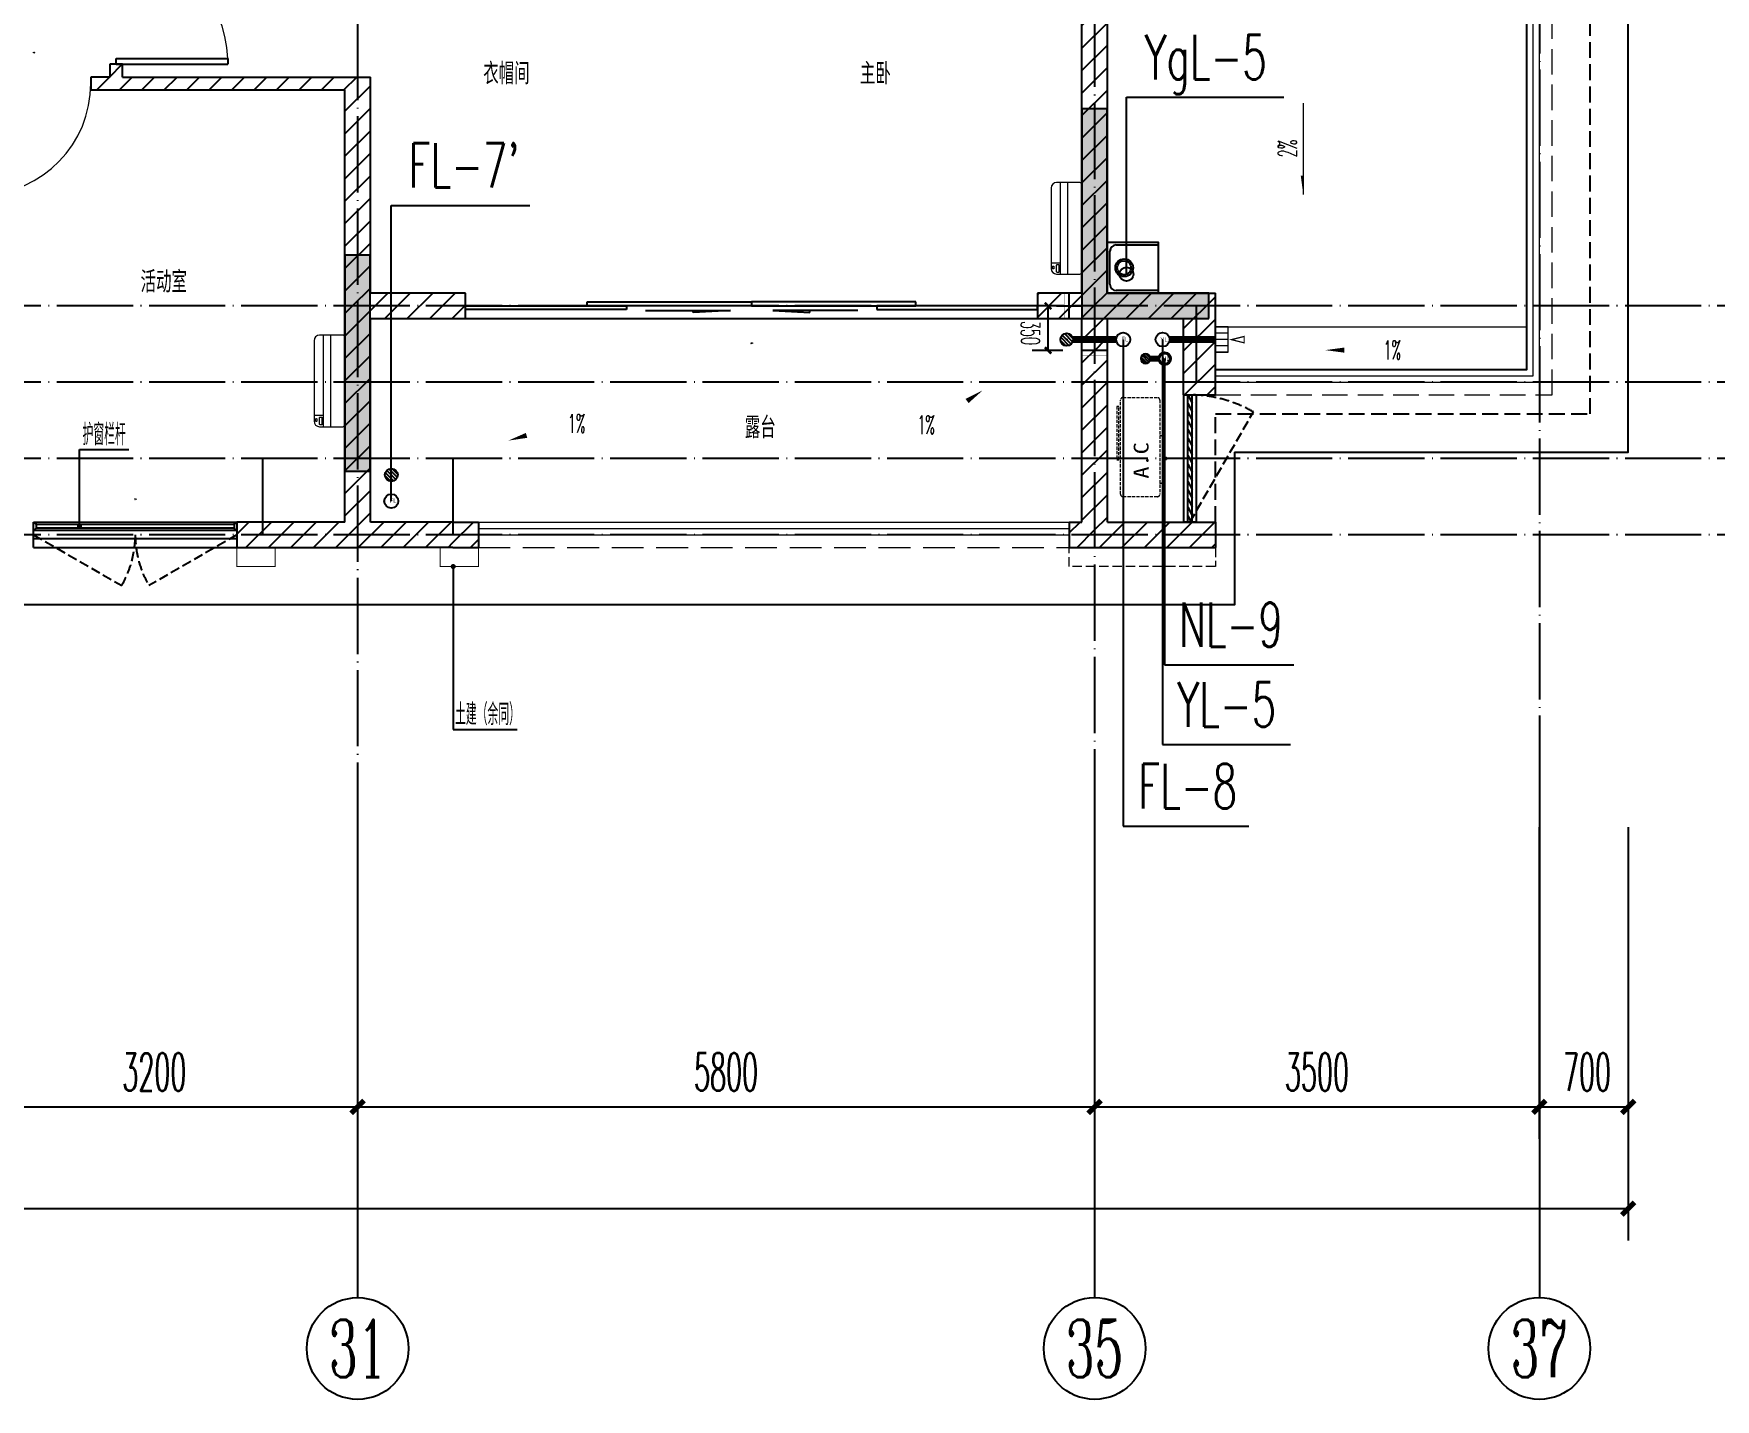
# Model space of a CAD drawing. Extents: x 27938 to 1507990, y 110129 to 923079.
# Drawn here: x 866067 to 879302, y 277410 to 288152 of the extents above; entities that cross this region are included whole.
import ezdxf
from ezdxf.enums import TextEntityAlignment as Align

# ---------------------------------------------------------------- set-up
doc = ezdxf.new("R2010")
doc.units = 0
doc.header["$LTSCALE"] = 1000
doc.header["$MEASUREMENT"] = 0
for name, pattern in [('#P_--_20B1_001_t3$0$DASH', [0.35, 0.25, -0.1]), ('DASH', [0.35, 0.25, -0.1]), ('DOTE', [2.42, 2, -0.2, 0.02, -0.2])]:
    doc.linetypes.add(name, pattern=pattern)
for name, color, linetype in [('----建筑底图', 8, 'Continuous'), ('3-栏杆1', 135, 'Continuous'), ('AXIS', 3, 'Continuous'), ('AXIS_TEXT', 7, 'Continuous'), ('COLU', 7, 'Continuous'), ('DIM_LEAD', 3, 'Continuous'), ('DIM_凝结', 150, 'Continuous'), ('DIM_废水', 31, 'Continuous'), ('DIM_雨水', 4, 'Continuous'), ('DOTE', 1, 'Continuous'), ('EQUIP_地漏', 7, 'Continuous'), ('LVTRY', 6, 'Continuous'), ('PIPE-凝结', 150, 'N'), ('PIPE-废水', 31, 'TG_F'), ('PIPE-雨水', 4, 'TG_Y'), ('PUB_HATCH', 8, 'Continuous'), ('PUB_TEXT', 4, 'Continuous'), ('ROOF', 4, 'Continuous'), ('S-砼墙填充', 251, 'Continuous'), ('VPIPE-凝结', 150, 'N'), ('VPIPE-废水', 31, 'Continuous'), ('VPIPE-雨水', 4, 'Y'), ('WALL', 9, 'Continuous'), ('WINDOW', 4, 'Continuous'), ('WINDOW_TEXT', 7, 'Continuous'), ('机电标识类', 1, 'Continuous'), ('看线', 251, 'Continuous'), ('管', 193, 'Continuous')]:
    doc.layers.add(name, color=color, linetype=linetype)
for name, color, linetype, lineweight in [('平面-分水线', 214, 'Continuous', 15), ('平面-排水沟', 86, 'Continuous', 15), ('平面-栏杆', 135, 'Continuous', 15), ('平面-看线', 45, 'Continuous', 15), ('平面-空调室内机', 176, 'Continuous', 9), ('平面-空调预留孔', 173, 'Continuous', 15), ('空调', 76, 'Continuous', 13)]:
    doc.layers.add(name, color=color, linetype=linetype, lineweight=lineweight)
doc.styles.add('_TCH_AXIS', font='COMPLEX', dxfattribs={"bigfont": 'GBCBIG'})
doc.styles.add('_TCH_DIM', font='SIMPLEX.shx', dxfattribs={"width": 0.7, "bigfont": 'GBCBIG.shx'})
doc.styles.add('_TCH_DIM_T3', font='SIMPLEX.shx', dxfattribs={"width": 0.494118, "bigfont": 'GBCBIG.shx'})
doc.styles.add('_TCH_WINDOW', font='SIMPLEX.shx', dxfattribs={"width": 0.7, "height": 3.5, "bigfont": 'GBCBIG.shx'})
doc.styles.add('_TWT_SERIAL', font='SIMPLEX', dxfattribs={"width": 0.8, "height": 3.5, "bigfont": 'HZTXT'})
doc.styles.add('COMPLEX', font='COMPLEX')
doc.styles.get("Standard").update_dxf_attribs({"font": 'gbenor.shx', "bigfont": 'gbcbig.shx'})
doc.styles.add('TG_LINETYPE', font='SIMPLEX', dxfattribs={"width": 0.8, "height": 3, "bigfont": 'HZTXT'})
doc.styles.add('黑体', font='simhei.ttf')
doc.linetypes.add('N', pattern='A,3,-0.2,["N",Standard,S=0.25,R=0,X=-0.1,Y=-0.115],-0.2', length=3.4)
doc.linetypes.add('TG_F', pattern='A,2,-0.3,["F",TG_LINETYPE,S=0.1,R=0,X=-0.23,Y=-0.15],0', length=2.3)
doc.linetypes.add('TG_Y', pattern='A,2,-0.229,["Y",TG_LINETYPE,S=0.1,R=0,X=-0.229,Y=-0.15],0', length=2.229)
doc.linetypes.add('Y', pattern='A,3,-0.2,["Y",Standard,S=0.25,R=0,X=-0.1,Y=-0.115],-0.2', length=3.4)
doc.dimstyles.new('_TCH_ARCH&&100', dxfattribs={"dimtxt": 297.5, "dimasz": 100, "dimexe": 250, "dimexo": 300, "dimgap": 126.25, "dimtad": 1, "dimdec": 0, "dimzin": 0, "dimdsep": 46, "dimtxsty": '_TCH_DIM_T3', "dimblk": 'ARCHTICK', "dimcen": 0.09, "dimclrt": 4, "dimazin": 2, "dimtfac": 1, "dimtdec": 0, "dimtix": 1, "dimtmove": 2, "dimatfit": 3, "dimfxl": 100, "dimtolj": 1, "dimtzin": 0, "dimarcsym": 0})
doc.dimstyles.new('_TCH_ARCH&&50', dxfattribs={"dimtxt": 148.75, "dimasz": 50, "dimexe": 125, "dimexo": 150, "dimgap": 63.125, "dimtad": 1, "dimdec": 0, "dimzin": 0, "dimdsep": 46, "dimtxsty": '_TCH_DIM_T3', "dimblk": 'ARCHTICK', "dimcen": 0.09, "dimclrt": 4, "dimazin": 2, "dimtfac": 1, "dimtdec": 0, "dimtix": 1, "dimtmove": 2, "dimatfit": 3, "dimfxl": 100, "dimtolj": 1, "dimtzin": 0, "dimarcsym": 0})
pattern_1 = [(45, (0, 89.76), (-88.38838, 88.38838), [])]

# ---------------------------------------------------------------- blocks, each defined once
blk = doc.blocks.new('$lvtry$00000171')
at = {"color": 0}
for p, q in [((-74, 11), (-11, 74)), ((-70, -27), (27, 70)), ((-53, -53), (53, 53)), ((-27, -70), (70, 27)), ((11, -74), (74, -11))]:
    blk.add_line(p, q, dxfattribs=at)
blk.add_circle((0, 0), 75, dxfattribs=at)
blk.add_point((0, 0), dxfattribs=at)
blk = doc.blocks.new('$TwtSys$00000141')
at = {"color": 1}
for p, q in [((-47, 4), (-5, 46)), ((-47, 4), (-5, 46)), ((-44, -18), (18, 44)), ((-44, -18), (18, 44)), ((-33, -33), (33, 33)), ((-33, -33), (33, 33)), ((-16, -44), (44, 16)), ((-16, -44), (44, 16)), ((6, -46), (46, -6)), ((6, -46), (46, -6))]:
    blk.add_line(p, q, dxfattribs=at)
blk.add_circle((0, 0), 47, dxfattribs=at)
blk.add_circle((0, 0), 47, dxfattribs=at)
blk = doc.blocks.new('A$C001338C2')
for p, q in [((0, 249), (0, 22)), ((845, 304), (55, 304)), ((109, 215), (109, 304)), ((900, 22), (900, 249)), ((22, 0), (878, 0))]:
    blk.add_line(p, q)
at = {"lineweight": 5}
for p, q in [((900, 215), (0, 215)), ((900, 143), (0, 143))]:
    blk.add_line(p, q, dxfattribs=at)
for points in [[(89, 226), (22, 226, -0.414214), (17, 232), (17, 243, -0.414214), (22, 249), (89, 249, -0.414214), (95, 243), (95, 232, -0.414214)], [(73, 275), (57, 275, -0.414214), (51, 281), (51, 283, -0.414214), (57, 289), (73, 289, -0.414214), (79, 283), (79, 281, -0.414214)]]:
    blk.add_lwpolyline(points, format="xyb", close=True)
for centre, radius, start, end in [((55, 249), 55, 90, 180), ((845, 249), 55, 360, 90), ((22, 22), 22, 180, 270), ((878, 22), 22, 270, 360)]:
    blk.add_arc(centre, radius, start, end)
blk = doc.blocks.new('ASDFSD')
at = {"layer": '3-栏杆1', "color": 5}
for p, q in [((681763, 334938), (681742, 334955)), ((681742, 334955), (681763, 334938)), ((681742, 334888), (681763, 334908)), ((683322, 334937), (681763, 334938)), ((681763, 334938), (681763, 334908)), ((681763, 334908), (683322, 334908)), ((683322, 334938), (683342, 334955)), ((683342, 334955), (683322, 334938)), ((683322, 334938), (683322, 334908)), ((683322, 334908), (683342, 334888)), ((683342, 334888), (683322, 334908))]:
    blk.add_line(p, q, dxfattribs=at)
blk = doc.blocks.new('gsergvr')
at = {"layer": '平面-空调预留孔', "linetype": 'DASH', "ltscale": 0.1}
for p, q in [((34075, 17176), (34075, 17166)), ((34085, 17156), (34438, 17156)), ((34448, 17166), (34448, 17176))]:
    blk.add_line(p, q, dxfattribs=at)
blk.add_lwpolyline([(34729, 17176), (33989, 17176, -0.414214), (33969, 17196), (33969, 17466, -0.414214), (33989, 17486), (34729, 17486, -0.414214), (34749, 17466), (34749, 17196, -0.414214)], format="xyb", close=True, dxfattribs=at)
blk.add_lwpolyline([(34679, 17515), (34260, 17515), (34260, 17500), (34679, 17500)], close=True, dxfattribs=at)
for centre, start, end in [((34085, 17166), 180, 270), ((34438, 17166), 270, 0)]:
    blk.add_arc(centre, 10, start, end, dxfattribs=at)
at = {"layer": '平面-空调预留孔', "color": 251, "linetype": 'DASH', "ltscale": 0.1, "true_color": 0x636466, "style": '黑体', "width": 1.2}
blk.add_text('A.C', height=117, dxfattribs=at).set_placement((34111, 17265))
blk = doc.blocks.new('rtyryrtyeeretee')
at = {"layer": '平面-空调预留孔'}
blk.add_blockref('gsergvr', (635673, 326706), dxfattribs=at)
blk = doc.blocks.new('dongkong')
blk.add_wipeout([(-603756, 210771), (-603756, 210571), (-603836, 210571), (-603836, 210771)])
at = {"layer": '机电标识类', "color": 250, "linetype": 'DASH', "ltscale": 400}
for p, q in [((-603796, 210771), (-603796, 210571)), ((-603896, 210671), (-603696, 210671))]:
    blk.add_line(p, q, dxfattribs=at)
at = {"layer": '空调', "color": 6, "linetype": 'DASH', "const_width": 2}
blk.add_lwpolyline([(-603756, 210771), (-603756, 210571), (-603836, 210571), (-603836, 210771)], close=True, dxfattribs=at)
blk = doc.blocks.new('DFSFSF')
at = {"layer": '平面-分水线'}
for p, q in [((697142, 775568), (697142, 775668)), ((697342, 775668), (697143, 775668)), ((697193, 775568), (697193, 775668)), ((697243, 775568), (697243, 775668)), ((697292, 775568), (697292, 775668)), ((697342, 775668), (697342, 775568)), ((697342, 775568), (697342, 775668)), ((697342, 775568), (697143, 775568))]:
    blk.add_line(p, q, dxfattribs=at)
blk = doc.blocks.new('DFGDGDGD')
at = {"layer": '平面-分水线', "const_width": 10}
blk.add_lwpolyline([(697268, 775441), (697243, 775541), (697218, 775441)], close=True, dxfattribs=at)
blk.add_blockref('DFSFSF', (0, 0))
blk = doc.blocks.new('GDGDGRD')
at = {"layer": 'S-砼墙填充'}
h = blk.add_hatch(color=256, dxfattribs=at)
h.dxf.hatch_style = 1
h.paths.add_polyline_path([(423217, 288315), (423217, 288515), (424017, 288515), (424017, 289965), (424217, 289965), (424217, 288315)])
h = blk.add_hatch(color=256, dxfattribs=at)
h.dxf.hatch_style = 1
h.paths.add_polyline_path([(429817, 288315), (429817, 288565), (429817, 288765), (429817, 288515), (429817, 288815), (430017, 288815), (430017, 287115), (429817, 287115)])
at = {"layer": 'COLU', "color": 6}
for points in [[(423217, 288315), (423217, 288515), (424017, 288515), (424017, 289965), (424217, 289965), (424217, 288315)], [(429817, 288315), (429817, 288565), (429817, 288765), (429817, 288515), (429817, 288815), (430017, 288815), (430017, 287115), (429817, 287115), (429817, 288315)]]:
    blk.add_lwpolyline(points, close=True, dxfattribs=at)
blk = doc.blocks.new('A$C3EB2330C')
at = {"layer": '管'}
for p, q in [((0, 380), (330, 380)), ((380, 330), (380, 70)), ((330, 20), (0, 20))]:
    blk.add_line(p, q, dxfattribs=at)
blk.add_lwpolyline([(400, 400), (400, 0), (0, 0), (0, 400)], close=True, dxfattribs=at)
for centre, start, end in [((330, 330), 0, 90), ((330, 70), 270, 360)]:
    blk.add_arc(centre, 50, start, end, dxfattribs=at)
blk.add_ellipse((267, 200), major_axis=(-49.5, -49.5), ratio=1, start_param=-0.785398, end_param=5.497787, dxfattribs=at)
blk = doc.blocks.new('_ArchTick')
at = {"color": 0, "linetype": 'ByBlock', "const_width": 0.4}
blk.add_lwpolyline([(-0.5, -0.5), (0.5, 0.5)], dxfattribs=at)
blk = doc.blocks.new('*D1193')
at = {"layer": 'AXIS', "color": 0, "lineweight": -2}
for p, q in [((13602, -31500), (13602, -34750)), ((65002, -31500), (65002, -34750)), ((13602, -34500), (65002, -34500))]:
    blk.add_line(p, q, dxfattribs=at)
at = {"layer": 'Defpoints', "color": 0}
for p in [(13602, -31200), (65002, -31200), (65002, -34500)]:
    blk.add_point(p, dxfattribs=at)
at = {"layer": 'AXIS', "color": 0, "lineweight": -2, "xscale": 100, "yscale": 100, "zscale": 100, "rotation": 180}
blk.add_blockref('_ArchTick', (13602, -34500), dxfattribs=at)
at = {"layer": 'AXIS', "color": 0, "lineweight": -2, "xscale": 100, "yscale": 100, "zscale": 100}
blk.add_blockref('_ArchTick', (65002, -34500), dxfattribs=at)
at = {"layer": 'AXIS', "color": 4, "insert": (39302, -34225), "char_height": 297.5, "attachment_point": 5, "style": '_TCH_DIM_T3'}
blk.add_mtext('\\A1;51400', dxfattribs=at)
blk = doc.blocks.new('*D1201')
at = {"layer": 'AXIS', "color": 0, "lineweight": -2}
for p, q in [((64302, -31500), (64302, -33950)), ((65002, -31500), (65002, -33950)), ((64302, -33700), (65002, -33700))]:
    blk.add_line(p, q, dxfattribs=at)
at = {"layer": 'Defpoints', "color": 0}
for p in [(64302, -31200), (65002, -31200), (65002, -33700)]:
    blk.add_point(p, dxfattribs=at)
at = {"layer": 'AXIS', "color": 0, "lineweight": -2, "xscale": 100, "yscale": 100, "zscale": 100, "rotation": 180}
blk.add_blockref('_ArchTick', (64302, -33700), dxfattribs=at)
at = {"layer": 'AXIS', "color": 0, "lineweight": -2, "xscale": 100, "yscale": 100, "zscale": 100}
blk.add_blockref('_ArchTick', (65002, -33700), dxfattribs=at)
at = {"layer": 'AXIS', "color": 4, "insert": (64677, -33425), "char_height": 297.5, "attachment_point": 5, "style": '_TCH_DIM_T3'}
blk.add_mtext('\\A1;700', dxfattribs=at)
blk = doc.blocks.new('*D1202')
at = {"layer": 'AXIS', "color": 0, "lineweight": -2}
for p, q in [((60802, -31500), (60802, -33950)), ((64302, -31500), (64302, -33950)), ((60802, -33700), (64302, -33700))]:
    blk.add_line(p, q, dxfattribs=at)
at = {"layer": 'Defpoints', "color": 0}
for p in [(60802, -31200), (64302, -31200), (64302, -33700)]:
    blk.add_point(p, dxfattribs=at)
at = {"layer": 'AXIS', "color": 0, "lineweight": -2, "xscale": 100, "yscale": 100, "zscale": 100, "rotation": 180}
blk.add_blockref('_ArchTick', (60802, -33700), dxfattribs=at)
at = {"layer": 'AXIS', "color": 0, "lineweight": -2, "xscale": 100, "yscale": 100, "zscale": 100}
blk.add_blockref('_ArchTick', (64302, -33700), dxfattribs=at)
at = {"layer": 'AXIS', "color": 4, "insert": (62552, -33425), "char_height": 297.5, "attachment_point": 5, "style": '_TCH_DIM_T3'}
blk.add_mtext('\\A1;3500', dxfattribs=at)
blk = doc.blocks.new('*D1203')
at = {"layer": 'AXIS', "color": 0, "lineweight": -2}
for p, q in [((55002, -31500), (55002, -33950)), ((60802, -31500), (60802, -33950)), ((55002, -33700), (60802, -33700))]:
    blk.add_line(p, q, dxfattribs=at)
at = {"layer": 'Defpoints', "color": 0}
for p in [(55002, -31200), (60802, -31200), (60802, -33700)]:
    blk.add_point(p, dxfattribs=at)
at = {"layer": 'AXIS', "color": 0, "lineweight": -2, "xscale": 100, "yscale": 100, "zscale": 100, "rotation": 180}
blk.add_blockref('_ArchTick', (55002, -33700), dxfattribs=at)
at = {"layer": 'AXIS', "color": 0, "lineweight": -2, "xscale": 100, "yscale": 100, "zscale": 100}
blk.add_blockref('_ArchTick', (60802, -33700), dxfattribs=at)
at = {"layer": 'AXIS', "color": 4, "insert": (57902, -33425), "char_height": 297.5, "attachment_point": 5, "style": '_TCH_DIM_T3'}
blk.add_mtext('\\A1;5800', dxfattribs=at)
blk = doc.blocks.new('*D1204')
at = {"layer": 'AXIS', "color": 0, "lineweight": -2}
for p, q in [((51802, -31500), (51802, -33950)), ((55002, -31500), (55002, -33950)), ((51802, -33700), (55002, -33700))]:
    blk.add_line(p, q, dxfattribs=at)
at = {"layer": 'Defpoints', "color": 0}
for p in [(51802, -31200), (55002, -31200), (55002, -33700)]:
    blk.add_point(p, dxfattribs=at)
at = {"layer": 'AXIS', "color": 0, "lineweight": -2, "xscale": 100, "yscale": 100, "zscale": 100, "rotation": 180}
blk.add_blockref('_ArchTick', (51802, -33700), dxfattribs=at)
at = {"layer": 'AXIS', "color": 0, "lineweight": -2, "xscale": 100, "yscale": 100, "zscale": 100}
blk.add_blockref('_ArchTick', (55002, -33700), dxfattribs=at)
at = {"layer": 'AXIS', "color": 4, "insert": (53402, -33425), "char_height": 297.5, "attachment_point": 5, "style": '_TCH_DIM_T3'}
blk.add_mtext('\\A1;3200', dxfattribs=at)
blk = doc.blocks.new('_AXISO')
at = {"color": 0}
blk.add_circle((0, 0), 0.5, dxfattribs=at)
at = {"layer": 'AXIS_TEXT', "color": 0, "style": 'COMPLEX', "width": 1.041667}
blk.add_attdef('A', text='', height=0.56, dxfattribs=at).set_placement((-0.25, -0.28), (0.25, -0.28), align=Align.FIT)
blk = doc.blocks.new('$DorLib2D$00000138')
at = {"color": 0, "linetype": 'Continuous'}
for p, q in [((-0.2875, 0), (-0.2875, 0.1538)), ((-0.2875, 0.1538), (0, 0.1538)), ((0, 0.1538), (0, 0)), ((0.2875, 0.1538), (0, 0.1538)), ((0.2875, 0), (0.2875, 0.1538)), ((-0.5, -0.1399), (-0.5, 0)), ((-0.5, 0), (-0.2188, 0)), ((0, 0), (-0.2875, 0)), ((-0.2188, 0), (-0.2188, -0.1399)), ((0, 0), (0.2875, 0)), ((0.2188, 0), (0.2188, -0.1399)), ((0.5, 0), (0.2188, 0)), ((0.5, 0), (0.5, -0.1946)), ((0.5, -0.1399), (0.5, 0)), ((-0.2188, -0.1399), (-0.5, -0.1399)), ((0.2188, -0.1399), (0.5, -0.1399)), ((-0.1857, -0.186), (-0.037, -0.186)), ((-0.037, -0.186), (-0.1019, -0.2583)), ((-0.1019, -0.2583), (-0.1019, -0.186)), ((0.1857, -0.186), (0.037, -0.186)), ((0.037, -0.186), (0.1019, -0.2583)), ((0.1019, -0.2583), (0.1019, -0.186))]:
    blk.add_line(p, q, dxfattribs=at)
blk = doc.blocks.new('$WINLIB2D$00000001')
at = {"color": 0}
for points in [[(-0.5, 0.5), (-0.5, -0.5)], [(-0.5, 0.5), (0.5, 0.5)], [(0.5, -0.5), (0.5, 0.5)], [(0.5, 0.1667), (-0.5, 0.1667)], [(0.5, -0.1667), (-0.5, -0.1667)], [(-0.5, -0.5), (0.5, -0.5)]]:
    blk.add_lwpolyline(points, dxfattribs=at)
blk = doc.blocks.new('$WINLIB2D$00000039')
at = {"color": 0}
for points in [[(-0.5, 0.5), (-0.5, -0.5)], [(0.5, 0.5), (-0.5, 0.5)], [(0.5, -0.5), (0.5, 0.5)], [(-0.5, 0.167), (0.5, 0.167)], [(-0.384, -0.167), (-0.448, 0.167)], [(-0.316, -0.167), (-0.38, 0.167)], [(-0.248, -0.167), (-0.312, 0.167)], [(-0.18, -0.167), (-0.244, 0.167)], [(-0.112, -0.167), (-0.176, 0.167)], [(-0.044, -0.167), (-0.108, 0.167)], [(0.024, -0.167), (-0.04, 0.167)], [(0.092, -0.167), (0.028, 0.167)], [(0.16, -0.167), (0.096, 0.167)], [(0.228, -0.167), (0.164, 0.167)], [(0.296, -0.167), (0.232, 0.167)], [(0.364, -0.167), (0.3, 0.167)], [(0.432, -0.167), (0.368, 0.167)], [(0.5, -0.167), (0.436, 0.167)], [(-0.452, -0.167), (-0.5, 0.084)], [(-0.5, -0.167), (0.5, -0.167)], [(0.5, -0.5), (-0.5, -0.5)]]:
    blk.add_lwpolyline(points, dxfattribs=at)
blk = doc.blocks.new('$DorLib2D$00000001')
at = {"color": 0}
for p, q in [((0.45, 0.975), (0.5, 0.975)), ((0.45, 0), (0.45, 0.975)), ((0.5, 0), (0.5, 0.975)), ((0.5, 0), (0.45, 0))]:
    blk.add_line(p, q, dxfattribs=at)
at = {"color": 0, "lineweight": 13}
blk.add_arc((0.475, 0), 0.975, 91.4693, 180, dxfattribs=at)
blk = doc.blocks.new('*D1273')
at = {"layer": 'Defpoints', "color": 0}
for p in [(60436, -27400), (60702, -27400), (60703, -27750)]:
    blk.add_point(p, dxfattribs=at)
at = {"layer": '平面-空调预留孔', "color": 0, "lineweight": -2}
for p, q in [((60552, -27400), (60311, -27400)), ((60436, -27750), (60436, -27400)), ((60553, -27750), (60311, -27750))]:
    blk.add_line(p, q, dxfattribs=at)
at = {"layer": '平面-空调预留孔', "color": 0, "lineweight": -2, "xscale": 50, "yscale": 50, "zscale": 50}
for p, rotation in [((60436, -27400), 90.01908530565301), ((60436, -27750), 270.019085305653)]:
    blk.add_blockref('_ArchTick', p, dxfattribs=dict(at, rotation=rotation))
at = {"layer": '平面-空调预留孔', "color": 4, "insert": (60298, -27613), "char_height": 148.8, "attachment_point": 5, "rotation": 270.0191, "style": '_TCH_DIM_T3'}
blk.add_mtext('\\A1;350', dxfattribs=at)
blk = doc.blocks.new('A$C1B43746D')
at = {"layer": 'PUB_HATCH'}
h = blk.add_hatch(dxfattribs=at)
h.set_pattern_fill('普通砖', color=256, scale=50, style=0)
h.set_pattern_definition(pattern_1)
h.paths.add_polyline_path([(53152.5, -25599.8), (53152.5, -25499.8), (53052.5, -25499.8), (53052.5, -25599.8), (53085.8, -25633.1)])
h = blk.add_hatch(dxfattribs=at)
h.set_pattern_fill('普通砖', color=256, scale=50, style=0)
h.set_pattern_definition(pattern_1)
h.paths.add_polyline_path([(53052.5, -25599.8), (52902.5, -25599.8), (52902.5, -25699.8), (53052.5, -25699.8), (53085.8, -25633.1)])
h = blk.add_hatch(dxfattribs=at)
h.set_pattern_fill('普通砖', color=256, scale=50, style=0)
h.set_pattern_definition(pattern_1)
h.paths.add_polyline_path([(53085.8, -25633.1), (53052.5, -25699.8), (54902.5, -25699.8), (55102.5, -25599.8), (53152.5, -25599.8)])
h = blk.add_hatch(dxfattribs=at)
h.set_pattern_fill('普通砖', color=256, scale=50, style=0)
h.set_pattern_definition(pattern_1)
h.paths.add_polyline_path([(55035.8, -27399.8), (55102.5, -27299.8), (55102.5, -25599.8), (54902.5, -25699.8), (54902.5, -27399.8)])
h = blk.add_hatch(dxfattribs=at)
h.set_pattern_fill('普通砖', color=256, scale=50, style=0)
h.set_pattern_definition(pattern_1)
h.paths.add_polyline_path([(55102.5, -27499.8), (55852.5, -27499.8), (55852.5, -27299.8), (55102.5, -27299.8), (55035.8, -27399.8)])
h = blk.add_hatch(dxfattribs=at)
h.set_pattern_fill('普通砖', color=256, scale=50, style=0)
h.set_pattern_definition(pattern_1)
h.paths.add_polyline_path([(60802.5, -27399.8), (60902.5, -27499.8), (61502.5, -27499.8), (61752.5, -27299.8), (60902.5, -27299.8)])
h = blk.add_hatch(dxfattribs=at)
h.set_pattern_fill('普通砖', color=256, scale=50, style=0)
h.set_pattern_definition(pattern_1)
h.paths.add_polyline_path([(61752.5, -28099.8), (61752.5, -27299.8), (61502.5, -27499.8), (61502.5, -28099.8)])
h = blk.add_hatch(dxfattribs=at)
h.set_pattern_fill('普通砖', color=256, scale=50, style=0)
h.set_pattern_definition(pattern_1)
h.paths.add_polyline_path([(55002.4, -29166.5), (55102.4, -29099.8), (55102.5, -27499.8), (55035.8, -27399.8), (54902.5, -27399.8), (54902.4, -29099.8)])
h = blk.add_hatch(dxfattribs=at)
h.set_pattern_fill('普通砖', color=256, scale=50, style=0)
h.set_pattern_definition(pattern_1)
h.paths.add_polyline_path([(54902.4, -29099.8), (54052.5, -29099.8), (54052.5, -29299.8), (55002.4, -29299.8), (55002.4, -29166.5)])
h = blk.add_hatch(dxfattribs=at)
h.set_pattern_fill('普通砖', color=256, scale=50, style=0)
h.set_pattern_definition(pattern_1)
h.paths.add_polyline_path([(55752.5, -29166.5), (55752.4, -29099.8), (55102.4, -29099.8), (55002.4, -29166.5), (55002.4, -29299.8), (55752.4, -29299.8)])
h = blk.add_hatch(dxfattribs=at)
h.set_pattern_fill('普通砖', color=256, scale=50, style=0)
h.set_pattern_definition(pattern_1)
h.paths.add_polyline_path([(55752.5, -29233.1), (55752.5, -29299.8), (55952.5, -29299.8), (55952.5, -29099.8), (55752.5, -29099.8)])
h = blk.add_hatch(dxfattribs=at)
h.set_pattern_fill('普通砖', color=256, scale=50, style=0)
h.set_pattern_definition(pattern_1)
h.paths.add_polyline_path([(60602.5, -29299.8), (60802.5, -29299.8), (60802.5, -29166.5), (60702.5, -29099.8), (60602.5, -29099.8)])
h = blk.add_hatch(dxfattribs=at)
h.set_pattern_fill('普通砖', color=256, scale=50, style=0)
h.set_pattern_definition(pattern_1)
h.paths.add_polyline_path([(60802.5, -29166.5), (60802.5, -29299.8), (61752.5, -29299.8), (61752.5, -29099.8), (60902.5, -29099.8)])
at = {"layer": '平面-排水沟'}
blk.add_hatch(color=8, dxfattribs=at).paths.add_polyline_path([(62444.5, -26525), (62444.5, -26375), (62424.5, -26375)])
at = {"color": 8, "const_width": 8}
for points in [[(54352.5, -29299.8), (54352.5, -29449.8), (54052.5, -29449.8), (54052.5, -29299.8)], [(55952.5, -29299.8), (55952.5, -29449.8), (55652.5, -29449.8), (55652.5, -29299.8)]]:
    blk.add_lwpolyline(points, dxfattribs=at)
at = {"layer": 'AXIS', "color": 8}
for p, q in [((55002.5, -31199.9), (55002.5, -35199.9)), ((60802.5, -31199.8), (60802.5, -35199.8)), ((64302.5, -31199.8), (64302.5, -35199.8))]:
    blk.add_line(p, q, dxfattribs=at)
at = {"layer": 'DIM_LEAD', "color": 8}
for p, q in [((52813.8, -29132.6), (52813.8, -28530.6)), ((52813.8, -28530.6), (53202.1, -28530.6)), ((55754.5, -29449.8), (55754.5, -30731.6)), ((55754.5, -29449.8), (55754.5, -30731.6)), ((55754.5, -29449.8), (55754.5, -30731.6)), ((55754.5, -29449.8), (55754.5, -30731.6)), ((55754.5, -30731.6), (56257.2, -30731.6))]:
    blk.add_line(p, q, dxfattribs=at)
at = {"layer": 'DIM_LEAD', "color": 8, "const_width": 20}
for points in [[(52813.8, -29142.6, 1), (52813.8, -29122.6, 1)], [(55754.5, -29439.8, 1), (55754.5, -29459.8, 1)], [(55754.5, -29439.8, 1), (55754.5, -29459.8, 1)], [(55754.5, -29439.8, 1), (55754.5, -29459.8, 1)], [(55754.5, -29439.8, 1), (55754.5, -29459.8, 1)]]:
    blk.add_lwpolyline(points, format="xyb", close=True, dxfattribs=at)
at = {"layer": 'DOTE', "color": 169, "linetype": 'DOTE', "ltscale": 0.3}
for p, q in [((64302.5, -14649.8), (64302.5, -31199.8)), ((55002.2, -20099.8), (55002.5, -31199.8)), ((60802.5, -22899.8), (60802.5, -31199.8)), ((66302.5, -27399.8), (12302.5, -27399.8)), ((61602.5, -27399.8), (61602.5, -27999.8)), ((66302.5, -27999.8), (12302.5, -27999.8)), ((66302.5, -28599.8), (12302.5, -28599.8)), ((54252.5, -28599.8), (54252.4, -29199.8)), ((55752.4, -28599.8), (55752.4, -29199.8)), ((66302.5, -29199.8), (12302.5, -29199.8))]:
    blk.add_line(p, q, dxfattribs=at)
at = {"layer": 'ROOF', "color": 8, "ltscale": 0.8}
for points in [[(61902.5, -28549.8), (65002.5, -28549.8), (65002.5, -19549.8), (63052.5, -19549.8), (63052.5, -18549.8), (56202.5, -18549.8)], [(61752.5, -27899.8), (64202.5, -27899.8), (64202.5, -20199.8), (62402.5, -20199.8), (62402.5, -19199.8), (56202.5, -19199.8)]]:
    blk.add_lwpolyline(points, dxfattribs=at)
at = {"layer": 'VPIPE-凝结', "color": 8, "ltscale": 0.1}
blk.add_line((60972.5, -27664.8), (60632.5, -27664.8), dxfattribs=at)
at = {"layer": 'VPIPE-凝结', "color": 8}
blk.add_line((61752.5, -27664.8), (61392.5, -27664.8), dxfattribs=at)
at = {"layer": 'VPIPE-凝结', "color": 8, "ltscale": 0.1}
for points in [[(61240.1, -27814.8), (61312.5, -27814.8)], [(55267.4, -28879.8), (55267.4, -28779.8)]]:
    blk.add_lwpolyline(points, dxfattribs=at)
at = {"layer": 'VPIPE-凝结', "color": 8}
blk.add_circle((61352.5, -27814.8), 40, dxfattribs=at)
at = {"layer": 'VPIPE-废水', "color": 8}
for centre in [(61027.5, -27664.8), (55267.4, -28934.8)]:
    blk.add_circle(centre, 55, dxfattribs=at)
at = {"layer": 'VPIPE-雨水', "color": 8}
for centre in [(61035, -27099.8), (61337.5, -27664.8)]:
    blk.add_circle(centre, 55, dxfattribs=at)
at = {"layer": 'WALL', "color": 8}
for p, q in [((60902.5, -27299.8), (60902.5, -22799.8)), ((53152.5, -25499.8), (53052.5, -25499.8)), ((53052.5, -25499.8), (53052.5, -25599.8)), ((53152.5, -25599.8), (53152.5, -25499.8)), ((53052.5, -25599.8), (52902.5, -25599.8)), ((52902.5, -25599.8), (52902.5, -25699.8)), ((53152.5, -25599.8), (55102.5, -25599.8)), ((55102.5, -27299.8), (55102.5, -25599.8)), ((52902.5, -25699.8), (53052.5, -25699.8)), ((53052.5, -25699.8), (54902.5, -25699.8)), ((54902.5, -27399.8), (54902.5, -25699.8)), ((55852.5, -27299.8), (55102.5, -27299.8)), ((55852.5, -27499.8), (55852.5, -27299.8)), ((60352.5, -27299.8), (60352.5, -27499.8)), ((60902.5, -27299.8), (61752.5, -27299.8)), ((61752.5, -28099.8), (61752.5, -27299.8)), ((54902.4, -29099.8), (54902.5, -27399.8)), ((55102.4, -29099.8), (55102.5, -27499.8)), ((55102.5, -27499.8), (55852.5, -27499.8)), ((60902.5, -27499.8), (61502.5, -27499.8)), ((61502.5, -28099.8), (61502.5, -27499.8)), ((61502.5, -28099.8), (61752.5, -28099.8)), ((54902.4, -29099.8), (54052.5, -29099.8)), ((54052.5, -29099.8), (54052.5, -29299.8)), ((55752.4, -29099.8), (55102.4, -29099.8)), ((55752.5, -29099.8), (55952.5, -29099.8)), ((55952.5, -29099.8), (55952.5, -29299.8)), ((60602.5, -29099.8), (60702.5, -29099.8)), ((60602.5, -29099.8), (60602.5, -29299.8)), ((60902.5, -29099.8), (61752.5, -29099.8)), ((61752.5, -29099.8), (61752.5, -29299.8)), ((54052.5, -29299.8), (55002.4, -29299.8)), ((55752.4, -29299.8), (55002.4, -29299.8)), ((55752.5, -29299.8), (55952.5, -29299.8)), ((60602.5, -29299.8), (60802.5, -29299.8)), ((60802.5, -29299.8), (61752.5, -29299.8))]:
    blk.add_line(p, q, dxfattribs=at)
at = {"layer": 'WINDOW', "color": 8}
blk.add_line((55852.5, -27499.8), (60352.5, -27499.8), dxfattribs=at)
at = {"layer": 'WINDOW', "color": 8, "linetype": 'DASH', "ltscale": 0.3}
for points in [[(61552.5, -29099.8), (62052.5, -28233.8, 0.1316525), (61552.5, -28099.8)], [(52452.5, -29199.8), (53145.3, -29599.8, 0.1316525), (53252.5, -29199.8)], [(54052.5, -29199.8), (53359.6, -29599.8, -0.1316525), (53252.5, -29199.8)]]:
    blk.add_lwpolyline(points, format="xyb", dxfattribs=at)
at = {"layer": '平面-排水沟', "color": 8}
for points in [[(62444.5, -25805), (62444.5, -26525)], [(61752.5, -27564.2), (64202.5, -27564.2)]]:
    blk.add_lwpolyline(points, dxfattribs=at)
for points in [[(63025.5, -27747.7, 0, 0, 0), (62617.6, -27747.7, 0, 40, 0), (62767.6, -27747.7, 0, 0, 0)], [(59567.2, -28306.9, 0, 0, 0), (59922.3, -28063.1, 0, 40, 0), (59798.6, -28148, 0, 0, 0)], [(56608.7, -28338.9, 0, 0, 0), (56187.3, -28459.7, 0, 40, 0), (56331.5, -28418.3, 0, 0, 0)]]:
    blk.add_lwpolyline(points, format="xyseb", dxfattribs=at)
at = {"layer": '平面-栏杆', "color": 8}
for points in [[(61752.5, -27999.8), (64302.5, -27999.8), (64302.5, -20099.8), (62502.5, -20099.8), (62502.5, -19099.8), (56202.5, -19099.8)], [(61752.5, -27949.8), (64252.5, -27949.8), (64252.5, -20149.8), (62452.5, -20149.8), (62452.5, -19149.8), (56202.5, -19149.8)], [(55952.5, -29149.8), (60602.5, -29149.8)], [(55952.5, -29199.8), (60602.5, -29199.8)]]:
    blk.add_lwpolyline(points, dxfattribs=at)
at = {"layer": '平面-看线', "color": 8, "linetype": 'DASH', "ltscale": 0.8}
blk.add_lwpolyline([(61752.5, -28099.8), (64402.5, -28099.8), (64402.5, -19999.8), (62602.5, -19999.8), (62602.5, -18999.8), (56202.5, -18999.8)], dxfattribs=at)
at = {"layer": '平面-看线', "color": 8}
blk.add_lwpolyline([(55952.5, -29099.8), (60602.5, -29099.8)], dxfattribs=at)
at = {"layer": '平面-看线', "color": 8, "linetype": 'DASH'}
blk.add_lwpolyline([(55952.5, -29299.8), (60602.5, -29299.8)], dxfattribs=at)
at = {"layer": '平面-看线', "color": 8, "linetype": 'DASH', "ltscale": 0.3}
blk.add_lwpolyline([(61752.5, -29299.8), (61752.5, -29449.8), (60602.5, -29449.8), (60602.5, -29299.8)], dxfattribs=at)
at = {"layer": '看线', "color": 8, "linetype": '#P_--_20B1_001_t3$0$DASH', "ltscale": 0.5}
blk.add_lwpolyline([(61752.5, -29099.8), (61752.5, -28249.8), (64702.5, -28249.8), (64702.5, -19849.8), (62752.5, -19849.8), (62752.5, -18849.8), (56202.5, -18849.8)], dxfattribs=at)
at = {"layer": '看线', "color": 8}
blk.add_lwpolyline([(61902.5, -28549.8), (61902.5, -29749.8), (41552.5, -29749.8), (41552.5, -28249.8), (39302.5, -28249.8)], dxfattribs=at)
at = {"color": 8, "xscale": -1, "rotation": 90}
blk.add_blockref('DFGDGDGD', (837420, 669577.7), dxfattribs=at)
at = {"color": 8, "rotation": 90}
blk.add_blockref('rtyryrtyeeretee', (405198, -698542.7), dxfattribs=at)
at = {"color": 8, "xscale": -1}
blk.add_blockref('ASDFSD', (735794.8, -364055.1), dxfattribs=at)
at = {"layer": 'AXIS', "color": 8}
ref = blk.add_blockref('_AXISO', (55002.5, -35599.9), dxfattribs=dict(at, xscale=800, yscale=800, zscale=800))
ref.add_attrib('A', '31', dxfattribs={"layer": 'AXIS_TEXT', "color": 8, "ltscale": 0.5, "height": 452.55, "style": '_TCH_AXIS', "width": 0.75}).set_placement((54776.2, -35826.1), (55228.7, -35826.1), align=Align.FIT)
ref = blk.add_blockref('_AXISO', (60802.5, -35599.8), dxfattribs=dict(at, xscale=800, yscale=800, zscale=800))
ref.add_attrib('A', '35', dxfattribs={"layer": 'AXIS_TEXT', "color": 8, "ltscale": 0.5, "height": 452.55, "style": '_TCH_AXIS', "width": 0.636364}).set_placement((60576.2, -35826.1), (61028.7, -35826.1), align=Align.FIT)
ref = blk.add_blockref('_AXISO', (64302.5, -35599.8), dxfattribs=dict(at, xscale=800, yscale=800, zscale=800))
ref.add_attrib('A', '37', dxfattribs={"layer": 'AXIS_TEXT', "color": 8, "ltscale": 0.5, "height": 452.55, "style": '_TCH_AXIS', "width": 0.636364}).set_placement((64076.2, -35826.1), (64528.7, -35826.1), align=Align.FIT)
at = {"layer": 'EQUIP_地漏', "color": 8, "xscale": -0.8, "yscale": 0.8, "zscale": 0.8}
blk.add_blockref('$TwtSys$00000141', (61202.5, -27814.8), dxfattribs=at)
at = {"layer": 'LVTRY', "color": 8, "xscale": 0.6666666667107826, "yscale": 0.6666666667107826, "rotation": 269.9999999939778}
for p in [(60582.5, -27664.8), (55267.4, -28729.8)]:
    blk.add_blockref('$lvtry$00000171', p, dxfattribs=at)
at = {"layer": 'WINDOW', "color": 8}
ref = blk.add_blockref('$DorLib2D$00000001', (53102.5, -25049.8), dxfattribs=dict(at, xscale=-900, yscale=-900, zscale=-900, rotation=90.00000000702411))
ref.add_attrib('A', 'M0922', (53332.8, -25136.1), dxfattribs={"layer": 'WINDOW_TEXT', "color": 8, "ltscale": 0.5, "height": 4.25, "rotation": 90, "style": '_TCH_WINDOW', "width": 0.494118})
ref = blk.add_blockref('$DorLib2D$00000001', (52452.5, -25649.8), dxfattribs=dict(at, xscale=-900, yscale=-900, zscale=-900, rotation=1.10454980035833e-09))
ref.add_attrib('A', 'M0922', (52447.6, -25409.4), dxfattribs={"layer": 'WINDOW_TEXT', "color": 8, "ltscale": 0.5, "height": 4.25, "rotation": 0, "style": '_TCH_WINDOW', "width": 0.494118})
ref = blk.add_blockref('$DorLib2D$00000138', (58102.5, -27399.8), dxfattribs=dict(at, xscale=4500.011420609546, yscale=200, zscale=4500.011420609546, rotation=1.055716874123975e-09))
ref.add_attrib('A', 'TLM4523', (58095.8, -27694.4), dxfattribs={"layer": 'WINDOW_TEXT', "color": 8, "ltscale": 0.5, "height": 4.25, "rotation": 0, "style": '_TCH_WINDOW', "width": 0.494118})
ref = blk.add_blockref('$WINLIB2D$00000039', (61552.5, -28599.8), dxfattribs=dict(at, xscale=-1000, yscale=100, zscale=-1000, rotation=270))
ref.add_attrib('A', 'BYC1022a', (61368.1, -28607.3), dxfattribs={"layer": 'WINDOW_TEXT', "color": 8, "ltscale": 0.5, "height": 4.25, "rotation": 90, "style": '_TCH_WINDOW', "width": 0.494118})
ref = blk.add_blockref('$WINLIB2D$00000001', (53252.5, -29199.8), dxfattribs=dict(at, xscale=-1600, yscale=200, zscale=-1600, rotation=180))
ref.add_attrib('A', 'TC1617', (53247.2, -28922), dxfattribs={"layer": 'WINDOW_TEXT', "color": 8, "ltscale": 0.5, "height": 4.25, "style": '_TCH_WINDOW', "width": 0.494118})
at = {"layer": '平面-空调预留孔', "color": 8, "xscale": 0.800000000046565, "yscale": 0.800000000046565, "zscale": 0.800000000046565, "rotation": 90.00000023343016}
for p in [(60702.5, -27149.8), (54902.3, -28349.8)]:
    blk.add_blockref('A$C001338C2', p, dxfattribs=at)
at = {"layer": '管', "color": 8, "rotation": 180}
blk.add_blockref('A$C3EB2330C', (61302.5, -26899.8), dxfattribs=at)
at = {"layer": 'DIM_LEAD', "color": 7, "style": '_TCH_DIM', "width": 0.7}
for s, p in [('护窗栏杆', (52837.4, -28495.6)), ('土建（余同）', (55769.1, -30696.6))]:
    blk.add_text(s, height=168.79, dxfattribs=at).set_placement(p)
at = {"layer": 'PUB_TEXT', "color": 8}
for s, height, p in [('衣帽间', 168.79, (55990.9, -25657.3)), ('主卧', 168.79, (58955.2, -25657.3)), ('活动室', 168.79, (53294.4, -27295)), ('FL', 35, (61015.8, -27678.1)), ('YL', 35, (61318.5, -27682.3)), ('NL', 35, (61335, -27832.3)), ('露台', 168.79, (58050, -28440.5)), ('FL', 35, (55255.8, -28948.1))]:
    blk.add_text(s, height=height, dxfattribs=at).set_placement(p)
at = {"layer": '平面-排水沟', "color": 7, "style": '_TCH_DIM', "width": 0.494118}
blk.add_text('2%', height=148.75, rotation=89.9994, dxfattribs=at).set_placement((62394.5, -26231.5))
for p in [(63075.5, -27822), (56656.9, -28399.5), (59406.9, -28409.6)]:
    blk.add_text('1%', height=148.75, dxfattribs=at).set_placement(p)
at = {"layer": 'AXIS', "color": 8}
for p1, p2, distance, picture, middle in [((13602.5, -31199.8), (65002.5, -31199.8), -3300, '*D1193', (39302.5, -34224.8)), ((51802.5, -31199.8), (55002.5, -31199.8), -2500, '*D1204', (53402.5, -33424.8)), ((55002.5, -31199.8), (60802.5, -31199.8), -2500, '*D1203', (57902.5, -33424.8)), ((60802.5, -31199.8), (64302.5, -31199.8), -2500, '*D1202', (62552.5, -33424.8))]:
    dim = blk.add_aligned_dim(p1=p1, p2=p2, distance=distance, dimstyle='_TCH_ARCH&&100', dxfattribs=at)
    dim.commit()
    dim.dimension.update_dxf_attribs({"geometry": picture, "text_midpoint": middle})
dim = blk.add_linear_dim(base=(65002.5, -33699.8), p1=(64302.5, -31199.8), p2=(65002.5, -31199.8), angle=0, dimstyle='_TCH_ARCH&&100', dxfattribs=at)
dim.commit()
dim.dimension.update_dxf_attribs({"geometry": '*D1201', "text_midpoint": (64677.5, -33424.8), "dimtype": 129})
at = {"layer": '平面-空调室内机', "color": 8, "ltscale": 0.3, "xscale": -1}
for p, rotation in [((664398.5, 183271), 180), ((-149868.2, 576046.2), 270)]:
    blk.add_blockref('dongkong', p, dxfattribs=dict(at, rotation=rotation))
at = {"layer": 'PUB_HATCH'}
h = blk.add_hatch(dxfattribs=at)
h.set_pattern_fill('普通砖', color=256, scale=50, style=0)
h.set_pattern_definition(pattern_1)
h.paths.add_polyline_path([(60802.5, -27399.8), (60902.5, -27299.8), (60902.5, -22799.8), (60702.5, -22999.8), (60702.5, -27299.8)])
h = blk.add_hatch(dxfattribs=at)
h.set_pattern_fill('普通砖', color=256, scale=50, style=0)
h.set_pattern_definition(pattern_1)
h.paths.add_polyline_path([(60702.5, -27299.8), (60352.5, -27299.8), (60352.5, -27499.8), (60702.5, -27499.8), (60802.5, -27399.8)])
h = blk.add_hatch(dxfattribs=at)
h.set_pattern_fill('普通砖', color=256, scale=50, style=0)
h.set_pattern_definition(pattern_1)
h.paths.add_polyline_path([(60802.5, -29166.5), (60902.5, -29099.8), (60902.5, -27499.8), (60802.5, -27399.8), (60702.5, -27499.8), (60702.5, -29099.8)])
at = {"layer": 'WALL', "color": 8}
for p, q in [((60702.5, -27299.8), (60702.5, -22999.8)), ((60702.5, -27299.8), (60352.5, -27299.8)), ((60352.5, -27499.8), (60702.5, -27499.8)), ((60702.5, -29099.8), (60702.5, -27499.8)), ((60902.5, -29099.8), (60902.5, -27499.8))]:
    blk.add_line(p, q, dxfattribs=at)
at = {"color": 8, "xscale": -1}
blk.add_blockref('GDGDGRD', (484919, -315815.2), dxfattribs=at)
at = {"layer": '平面-空调预留孔', "color": 8}
dim = blk.add_linear_dim(base=(60435.8, -27399.8), p1=(60702.6, -27749.8), p2=(60702.5, -27399.7), angle=90.01909, dimstyle='_TCH_ARCH&&50', dxfattribs=at)
dim.commit()
dim.dimension.update_dxf_attribs({"geometry": '*D1273', "text_midpoint": (60298.3, -27612.9), "dimtype": 129})

msp = doc.modelspace()

# ---------------------------------------------------------------- block references
at = {"layer": '----建筑底图', "ltscale": 0.5}
msp.add_blockref('A$C1B43746D', (813614.1, 313410.2), dxfattribs=at)

# ---------------------------------------------------------------- next in the draw order: linework, layer by layer
at = {"layer": 'DIM_凝结'}
for p, q in [((874966.6, 285595.4), (874966.6, 283188.1)), ((874966.6, 283188.1), (875983.1, 283188.1))]:
    msp.add_line(p, q, dxfattribs=at)
at = {"layer": 'DIM_废水'}
for p, q in [((868881.6, 284475.4), (868881.6, 286801.2)), ((868881.6, 286801.2), (869972.7, 286801.2)), ((874641.6, 285745.4), (874641.6, 281918.1)), ((874641.6, 281918.1), (875629.4, 281918.1))]:
    msp.add_line(p, q, dxfattribs=at)
at = {"layer": 'DIM_雨水'}
for p, q in [((874666.6, 286260.2), (874666.6, 287651.8)), ((874666.6, 287651.8), (875904.4, 287651.8)), ((874951.6, 285745.4), (874951.6, 282560.3)), ((874951.6, 282560.3), (875958.5, 282560.3))]:
    msp.add_line(p, q, dxfattribs=at)
at = {"layer": 'PIPE-凝结', "ltscale": 0.5, "const_width": 45}
msp.add_lwpolyline([(874916.6, 285595.4), (874854.2, 285595.4)], dxfattribs=at)
at = {"layer": 'PIPE-废水', "ltscale": 0.5, "const_width": 55}
msp.add_lwpolyline([(874586.6, 285745.4), (874246.6, 285745.4)], dxfattribs=at)
at = {"layer": 'PIPE-雨水', "ltscale": 0.5, "const_width": 55}
msp.add_lwpolyline([(875366.6, 285745.4), (875006.6, 285745.4)], dxfattribs=at)
at = {"layer": 'VPIPE-凝结'}
msp.add_circle((874966.6, 285595.4), 50, dxfattribs=at)
at = {"layer": 'VPIPE-废水'}
for centre in [(874641.6, 285745.4), (868881.6, 284475.4)]:
    msp.add_circle(centre, 55, dxfattribs=at)
at = {"layer": 'VPIPE-雨水'}
for centre in [(874666.6, 286260.2), (874951.6, 285745.4)]:
    msp.add_circle(centre, 55, dxfattribs=at)

# ---------------------------------------------------------------- next in the draw order: texts
at = {"layer": 'DIM_凝结', "color": 7, "style": '_TWT_SERIAL', "width": 0.64}
msp.add_text('NL-9', height=350, dxfattribs=at).set_placement((875081.1, 283328.1))
at = {"layer": 'DIM_废水', "color": 7, "style": '_TWT_SERIAL', "width": 0.64}
for s, p in [("FL-7'", (869017.4, 286941.2)), ('FL-8', (874759.4, 282058.1))]:
    msp.add_text(s, height=350, dxfattribs=at).set_placement(p)
at = {"layer": 'DIM_雨水', "color": 7, "style": '_TWT_SERIAL', "width": 0.64}
for s, p in [('YgL-5', (874810.4, 287791.8)), ('YL-5', (875067.1, 282700.3))]:
    msp.add_text(s, height=350, dxfattribs=at).set_placement(p)

doc.saveas('drawing.dxf')
